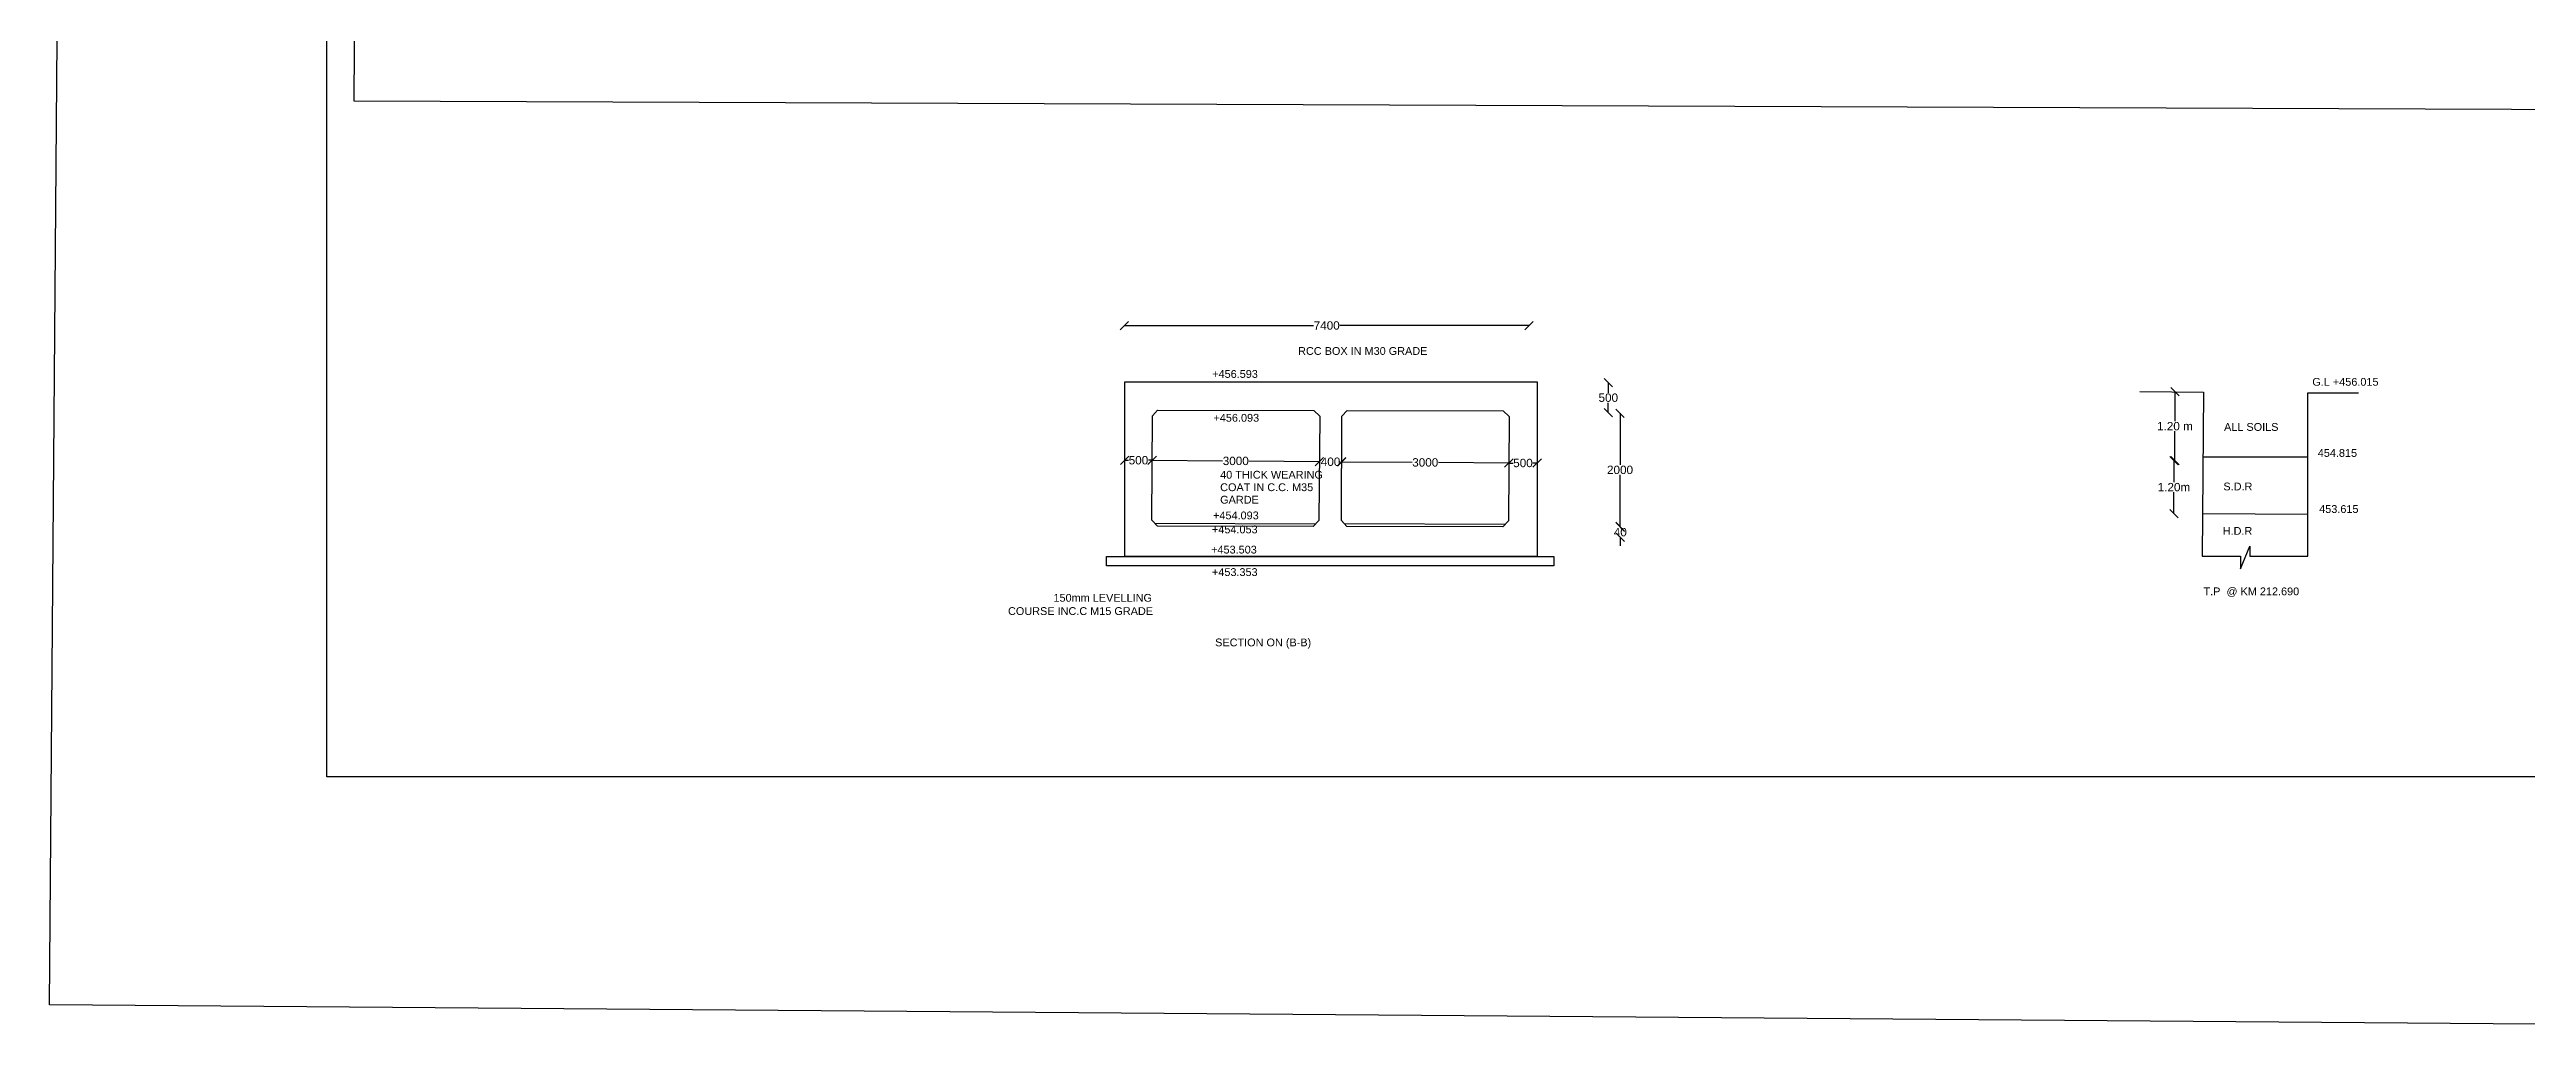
# Model space of a CAD drawing. Header units: metres. Extents: x 2 to 504, y 0 to 345.
# Drawn here: x 1.8 to 297.4, y -0.4 to 117.4 of the extents above; entities that cross this region are included whole.
import ezdxf

# ---------------------------------------------------------------- set-up
doc = ezdxf.new("R2010")
doc.units = ezdxf.units.M
doc.header["$MEASUREMENT"] = 0
doc.layers.add('DIMENSION', color=255, linetype='Continuous')
doc.layers.add('TEXT', color=255, linetype='Continuous')
doc.styles.get("Standard").update_dxf_attribs({"font": 'arial.ttf'})
doc.dimstyles.get("Standard").update_dxf_attribs({"dimtxt": 1, "dimasz": 1, "dimexe": 0.18, "dimexo": 0.0625, "dimgap": 0.09, "dimtad": 0, "dimtih": 1, "dimtoh": 1, "dimdec": 0, "dimzin": 0, "dimdsep": 46, "dimtxsty": 'Standard', "dimblk": 'OBLIQUE', "dimcen": 0, "dimse1": 1, "dimse2": 1, "dimadec": 0, "dimazin": 0, "dimtfac": 1, "dimtdec": 0, "dimtofl": 0, "dimtmove": 0, "dimatfit": 3, "dimfxl": 1, "dimtolj": 1, "dimtzin": 0, "dimarcsym": 0})
picture_1 = doc.add_image_def('image1.jpg', size_in_pixel=(7220, 4930))

# ---------------------------------------------------------------- blocks, each defined once
blk = doc.blocks.new('_Oblique')
at = {"color": 0, "linetype": 'ByBlock', "lineweight": -2}
blk.add_line((-0.5, -0.5), (0.5, 0.5), dxfattribs=at)
blk = doc.blocks.new('*D98')
at = {"layer": 'Defpoints', "color": 0, "transparency": 16777216}
for p in [(130.07, 84.94), (178.33, 84.94), (178.33, 84.47)]:
    blk.add_point(p, dxfattribs=at)
at = {"layer": 'DIMENSION', "color": 0, "lineweight": -2, "transparency": 16777216}
for p, q in [((130.07, 84.47), (152.63, 84.47)), ((178.33, 84.47), (155.78, 84.47))]:
    blk.add_line(p, q, dxfattribs=at)
at = {"layer": 'DIMENSION', "color": 0, "lineweight": -2, "transparency": 16777216, "rotation": 180}
blk.add_blockref('_Oblique', (130.07, 84.47), dxfattribs=at)
at = {"layer": 'DIMENSION', "color": 0, "lineweight": -2, "transparency": 16777216}
blk.add_blockref('_Oblique', (178.33, 84.47), dxfattribs=at)
at = {"layer": 'DIMENSION', "color": 0, "transparency": 16777216, "insert": (154.2, 84.47), "char_height": 1, "attachment_point": 5}
blk.add_mtext('\\A1;7400', dxfattribs=at)
blk = doc.blocks.new('*D99')
at = {"layer": 'Defpoints', "color": 0, "transparency": 16777216}
for p in [(187.65, 77.64), (187.65, 74.08), (187.8, 74.08)]:
    blk.add_point(p, dxfattribs=at)
at = {"layer": 'DIMENSION', "color": 0, "lineweight": -2, "transparency": 16777216}
for p, q in [((187.8, 77.64), (187.8, 76.46)), ((187.8, 74.08), (187.8, 75.26))]:
    blk.add_line(p, q, dxfattribs=at)
for p, rotation in [((187.8, 77.64), 90), ((187.8, 74.08), 270)]:
    blk.add_blockref('_Oblique', p, dxfattribs=dict(at, rotation=rotation))
at = {"layer": 'DIMENSION', "color": 0, "transparency": 16777216, "insert": (187.8, 75.86), "char_height": 1, "attachment_point": 5}
blk.add_mtext('\\A1;500', dxfattribs=at)
blk = doc.blocks.new('*D100')
at = {"layer": 'Defpoints', "color": 0, "transparency": 16777216}
for p in [(187.65, 74), (187.65, 60.5), (189.2, 60.5)]:
    blk.add_point(p, dxfattribs=at)
at = {"layer": 'DIMENSION', "color": 0, "lineweight": -2, "transparency": 16777216}
for p, q in [((189.2, 74), (189.2, 67.85)), ((189.2, 60.5), (189.2, 66.65))]:
    blk.add_line(p, q, dxfattribs=at)
for p, rotation in [((189.2, 74), 90), ((189.2, 60.5), 270)]:
    blk.add_blockref('_Oblique', p, dxfattribs=dict(at, rotation=rotation))
at = {"layer": 'DIMENSION', "color": 0, "transparency": 16777216, "insert": (189.2, 67.25), "char_height": 1, "attachment_point": 5}
blk.add_mtext('\\A1;2000', dxfattribs=at)
blk = doc.blocks.new('*D101')
at = {"layer": 'Defpoints', "color": 0, "transparency": 16777216}
for p in [(189.23, 60.42), (189.23, 59.21), (189.23, 59.21)]:
    blk.add_point(p, dxfattribs=at)
at = {"layer": 'DIMENSION', "color": 0, "lineweight": -2, "transparency": 16777216}
for p, q in [((189.23, 60.42), (189.23, 61.42)), ((189.23, 59.21), (189.23, 58.21))]:
    blk.add_line(p, q, dxfattribs=at)
for p, rotation in [((189.23, 60.42), 270), ((189.23, 59.21), 90)]:
    blk.add_blockref('_Oblique', p, dxfattribs=dict(at, rotation=rotation))
at = {"layer": 'DIMENSION', "color": 0, "transparency": 16777216, "insert": (189.23, 59.82), "char_height": 1, "attachment_point": 5}
blk.add_mtext('\\A1;40', dxfattribs=at)
blk = doc.blocks.new('*D105')
at = {"layer": 'Defpoints', "color": 0, "transparency": 16777216}
for p in [(130.11, 68.41), (133.38, 68.4), (133.38, 68.4)]:
    blk.add_point(p, dxfattribs=at)
at = {"layer": 'DIMENSION', "color": 0, "lineweight": -2, "transparency": 16777216}
for p, q in [((130.11, 68.41), (130.55, 68.41)), ((133.38, 68.4), (132.94, 68.4))]:
    blk.add_line(p, q, dxfattribs=at)
for p, rotation in [((130.11, 68.41), 179.7842299340046), ((133.38, 68.4), 359.7842299340046)]:
    blk.add_blockref('_Oblique', p, dxfattribs=dict(at, rotation=rotation))
at = {"layer": 'DIMENSION', "color": 0, "transparency": 16777216, "insert": (131.74, 68.4), "char_height": 1, "attachment_point": 5}
blk.add_mtext('\\A1;500', dxfattribs=at)
blk = doc.blocks.new('*D106')
at = {"layer": 'Defpoints', "color": 0, "transparency": 16777216}
for p in [(133.38, 68.4), (153.33, 68.23), (153.33, 68.23)]:
    blk.add_point(p, dxfattribs=at)
at = {"layer": 'DIMENSION', "color": 0, "lineweight": -2, "transparency": 16777216}
for p, q in [((133.38, 68.4), (141.77, 68.33)), ((153.33, 68.23), (144.93, 68.3))]:
    blk.add_line(p, q, dxfattribs=at)
for p, rotation in [((133.38, 68.4), 179.5285985032793), ((153.33, 68.23), 359.5285985032792)]:
    blk.add_blockref('_Oblique', p, dxfattribs=dict(at, rotation=rotation))
at = {"layer": 'DIMENSION', "color": 0, "transparency": 16777216, "insert": (143.35, 68.32), "char_height": 1, "attachment_point": 5}
blk.add_mtext('\\A1;3000', dxfattribs=at)
blk = doc.blocks.new('*D107')
at = {"layer": 'Defpoints', "color": 0, "transparency": 16777216}
for p in [(153.33, 68.23), (155.98, 68.22), (155.98, 68.21)]:
    blk.add_point(p, dxfattribs=at)
at = {"layer": 'DIMENSION', "color": 0, "lineweight": -2, "transparency": 16777216}
for p, q in [((153.33, 68.22), (153.44, 68.22)), ((155.98, 68.21), (155.87, 68.21))]:
    blk.add_line(p, q, dxfattribs=at)
for p, rotation in [((153.33, 68.22), 179.7842299340044), ((155.98, 68.21), 359.7842299340044)]:
    blk.add_blockref('_Oblique', p, dxfattribs=dict(at, rotation=rotation))
at = {"layer": 'DIMENSION', "color": 0, "transparency": 16777216, "insert": (154.66, 68.22), "char_height": 1, "attachment_point": 5}
blk.add_mtext('\\A1;400', dxfattribs=at)
blk = doc.blocks.new('*D108')
at = {"layer": 'Defpoints', "color": 0, "transparency": 16777216}
for p in [(155.98, 68.22), (175.93, 68.06), (175.93, 68.06)]:
    blk.add_point(p, dxfattribs=at)
at = {"layer": 'DIMENSION', "color": 0, "lineweight": -2, "transparency": 16777216}
for p, q in [((155.98, 68.22), (164.38, 68.16)), ((175.93, 68.06), (167.54, 68.13))]:
    blk.add_line(p, q, dxfattribs=at)
for p, rotation in [((155.98, 68.22), 179.5285985032793), ((175.93, 68.06), 359.5285985032792)]:
    blk.add_blockref('_Oblique', p, dxfattribs=dict(at, rotation=rotation))
at = {"layer": 'DIMENSION', "color": 0, "transparency": 16777216, "insert": (165.96, 68.14), "char_height": 1, "attachment_point": 5}
blk.add_mtext('\\A1;3000', dxfattribs=at)
blk = doc.blocks.new('*D109')
at = {"layer": 'Defpoints', "color": 0, "transparency": 16777216}
for p in [(175.93, 68.06), (179.31, 68.07), (179.31, 68.06)]:
    blk.add_point(p, dxfattribs=at)
at = {"layer": 'DIMENSION', "color": 0, "lineweight": -2, "transparency": 16777216}
for p, q in [((175.93, 68.07), (176.43, 68.07)), ((179.31, 68.07), (178.81, 68.07))]:
    blk.add_line(p, q, dxfattribs=at)
at = {"layer": 'DIMENSION', "color": 0, "lineweight": -2, "transparency": 16777216, "rotation": 180}
blk.add_blockref('_Oblique', (175.93, 68.07), dxfattribs=at)
at = {"layer": 'DIMENSION', "color": 0, "lineweight": -2, "transparency": 16777216}
blk.add_blockref('_Oblique', (179.31, 68.07), dxfattribs=at)
at = {"layer": 'DIMENSION', "color": 0, "transparency": 16777216, "insert": (177.62, 68.07), "char_height": 1, "attachment_point": 5}
blk.add_mtext('\\A1;500', dxfattribs=at)
blk = doc.blocks.new('*D110')
at = {"layer": 'Defpoints', "color": 0, "transparency": 16777216}
for p in [(255.02, 76.57), (255.02, 68.34), (255.41, 68.34)]:
    blk.add_point(p, dxfattribs=at)
at = {"layer": 'DIMENSION', "color": 0, "lineweight": -2, "transparency": 16777216}
for p, q in [((255.41, 76.57), (255.41, 73.06)), ((255.41, 68.34), (255.41, 71.86))]:
    blk.add_line(p, q, dxfattribs=at)
for p, rotation in [((255.41, 76.57), 90), ((255.41, 68.34), 270)]:
    blk.add_blockref('_Oblique', p, dxfattribs=dict(at, rotation=rotation))
at = {"layer": 'DIMENSION', "color": 0, "transparency": 16777216, "insert": (255.41, 72.46), "char_height": 1, "attachment_point": 5}
blk.add_mtext('\\A1;1.20 m', dxfattribs=at)
blk = doc.blocks.new('*D111')
at = {"layer": 'Defpoints', "color": 0, "transparency": 16777216}
for p in [(255.41, 68.34), (255.29, 62.04), (255.41, 62.04)]:
    blk.add_point(p, dxfattribs=at)
at = {"layer": 'DIMENSION', "color": 0, "lineweight": -2, "transparency": 16777216}
for p, q in [((255.29, 68.34), (255.29, 65.79)), ((255.29, 62.04), (255.29, 64.59))]:
    blk.add_line(p, q, dxfattribs=at)
for p, rotation in [((255.29, 68.34), 90), ((255.29, 62.04), 270)]:
    blk.add_blockref('_Oblique', p, dxfattribs=dict(at, rotation=rotation))
at = {"layer": 'DIMENSION', "color": 0, "transparency": 16777216, "insert": (255.29, 65.19), "char_height": 1, "attachment_point": 5}
blk.add_mtext('\\A1;1.20m', dxfattribs=at)

msp = doc.modelspace()

# ---------------------------------------------------------------- linework, layer by layer
at = {"layer": 'TEXT'}
for points in [[(34.91, 326.39), (479.86, 326.39), (478.14, 30.65), (34.91, 30.65)], [(130.11, 77.76), (179.31, 77.76), (179.31, 56.92), (130.11, 56.92)], [(127.94, 56.92), (181.29, 56.92), (181.29, 55.8), (127.94, 55.8)]]:
    msp.add_lwpolyline(points, close=True, dxfattribs=at)
for points in [[(38.69, 230.04), (38.51, 197.2), (36.96, 196.15), (40.05, 196.15), (38.52, 195.09), (38.33, 144.61), (36.74, 143.47), (39.83, 143.47), (38.33, 142.46), (38.12, 111.27), (398.55, 109.87), (398.72, 142.35), (400.1, 143.05), (397.2, 143.05), (398.74, 143.6), (399.06, 197.57), (400.07, 198.07), (397.89, 198.02), (399.11, 198.41), (399.33, 228.4)], [(134.03, 74.38), (152.66, 74.35), (153.37, 73.66), (153.27, 61.23), (152.6, 60.52), (134, 60.56), (133.35, 61.25), (133.4, 73.71), (134.03, 74.38)], [(156.64, 74.33), (175.26, 74.3), (175.98, 73.62), (175.88, 61.18), (175.2, 60.48), (156.6, 60.51), (155.96, 61.2), (156, 73.66), (156.64, 74.33)], [(251.23, 76.6), (258.8, 76.54), (258.67, 56.96), (263.25, 56.96), (263.25, 55.44), (264.34, 58.17), (264.34, 56.95), (271.28, 56.95), (271.28, 76.46), (277.31, 76.46)], [(258.75, 68.82), (271.28, 68.82)], [(133.67, 60.9), (152.88, 60.82)], [(156.28, 60.85), (175.48, 60.77)], [(271.28, 61.95), (258.7, 62.03)]]:
    msp.add_lwpolyline(points, dxfattribs=at)

# ---------------------------------------------------------------- texts
for s, height, p in [('RCC BOX IN M30 GRADE', 0.9288, (150.79, 80.97)), ('+456.593', 0.929, (140.54, 78.23)), ('G.L +456.015', 0.9288, (271.8, 77.29)), ('+456.093', 0.929, (140.69, 73)), ('ALL SOILS ', 0.929, (261.27, 71.91)), ('454.815', 0.929, (272.45, 68.81)), ('40 THICK WEARING ', 0.9288, (141.49, 66.21)), ('COAT IN C.C. M35', 0.9288, (141.49, 64.72)), ('S.D.R', 0.929, (261.19, 64.81)), ('+454.093', 0.929, (140.64, 61.36)), ('GARDE', 0.929, (141.49, 63.23)), ('453.615', 0.929, (272.62, 62.12)), ('+454.053', 0.929, (140.51, 59.69)), ('H.D.R', 0.929, (261.11, 59.51)), ('+453.503', 0.929, (140.41, 57.28)), ('+453.353', 0.929, (140.51, 54.6)), ('T.P  @ KM 212.690', 0.9288, (258.82, 52.3)), ('COURSE INC.C M15 GRADE', 0.9288, (116.18, 49.95)), ('150mm LEVELLING ', 0.9288, (121.6, 51.53)), ('SECTION ON (B-B)', 0.9288, (140.89, 46.21))]:
    msp.add_text(s, height=height, dxfattribs=at).set_placement(p)

# ---------------------------------------------------------------- dimensions: what is measured, and where the dimension line sits
at = {"layer": 'DIMENSION'}
dim = msp.add_linear_dim(base=(178.33, 84.47), p1=(130.07, 84.94), p2=(178.33, 84.94), text='7400', dimstyle='Standard', dxfattribs=at)
dim.commit()
dim.dimension.update_dxf_attribs({"geometry": '*D98', "text_midpoint": (154.2, 84.47)})
for base, p1, p2, text, picture, middle in [((187.8, 74.08), (187.65, 77.64), (187.65, 74.08), '500', '*D99', (187.8, 75.86)), ((189.2, 60.5), (187.65, 74), (187.65, 60.5), '2000', '*D100', (189.2, 67.25)), ((189.23, 59.21), (189.23, 60.42), (189.23, 59.21), '40', '*D101', (189.23, 59.82))]:
    dim = msp.add_linear_dim(base=base, p1=p1, p2=p2, angle=90, text=text, dimstyle='Standard', dxfattribs=at)
    dim.commit()
    dim.dimension.update_dxf_attribs({"geometry": picture, "text_midpoint": middle})
for p1, p2, distance, text, picture, middle in [((255.02, 76.57), (255.02, 68.34), 0.39, '1.20 m', '*D110', (255.41, 72.46)), ((130.11, 68.41), (133.38, 68.4), 0, '500', '*D105', (131.74, 68.4)), ((133.38, 68.4), (153.33, 68.23), 0, '3000', '*D106', (143.35, 68.32)), ((153.33, 68.23), (155.98, 68.22), -0.01, '400', '*D107', (154.66, 68.22)), ((155.98, 68.22), (175.93, 68.06), 0, '3000', '*D108', (165.96, 68.14)), ((175.93, 68.06), (179.31, 68.06), 0.01, '500', '*D109', (177.62, 68.07)), ((255.41, 68.34), (255.41, 62.04), -0.12, '1.20m', '*D111', (255.29, 65.19))]:
    dim = msp.add_aligned_dim(p1=p1, p2=p2, distance=distance, text=text, dimstyle='Standard', dxfattribs=at)
    dim.commit()
    dim.dimension.update_dxf_attribs({"geometry": picture, "text_midpoint": middle})

# ---------------------------------------------------------------- pictures from other files: only their frames are drawn
at = {"layer": 'TEXT'}
image = msp.add_image(picture_1, insert=(1.82, 3.44), size_in_units=(500, 341.41), rotation=-0.4439, dxfattribs=dict(at, fade=30))
image.dxf.flags = 7

doc.saveas('drawing.dxf')
